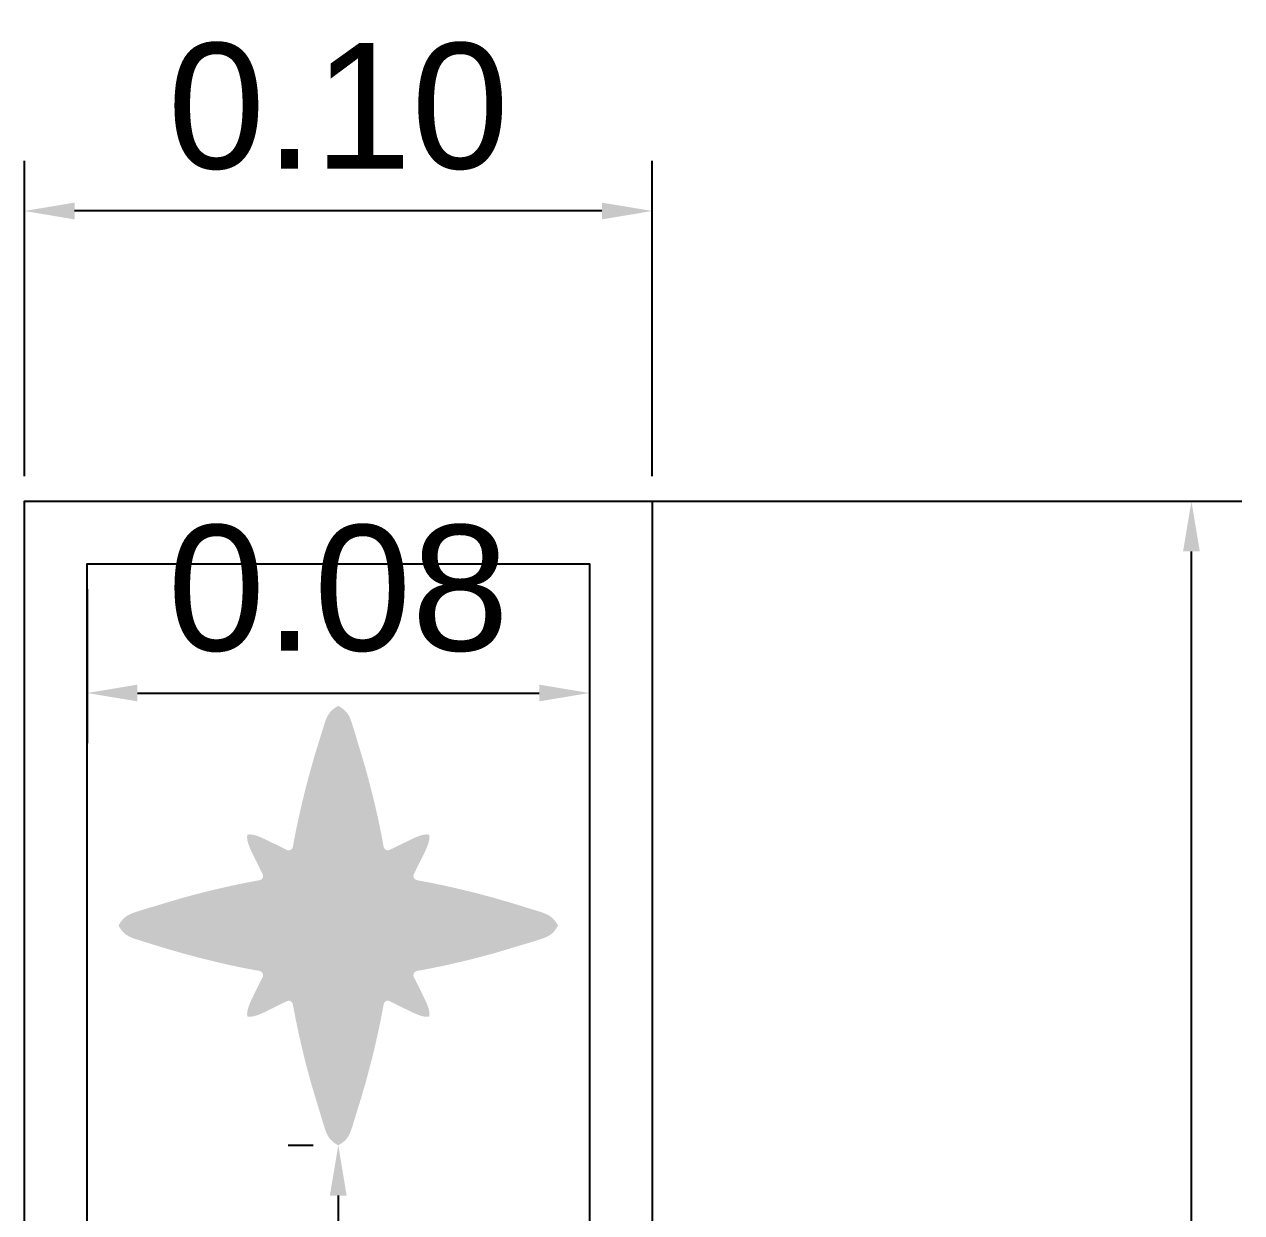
# Model space of a CAD drawing. Header units: metres. Extents: x -6.5 to 29.8, y -1.8 to 5.3.
# Drawn here: x 28.6475 to 28.8414, y 2.8884 to 3.0777 of the extents above; entities that cross this region are included whole.
import ezdxf

# ---------------------------------------------------------------- set-up
doc = ezdxf.new("R2010")
doc.units = ezdxf.units.M
for name, color, linetype, true_color in [('BANDERA$BORDE', 40, 'Continuous', 0xffbf00), ('BANDERA$ESTRELLAS$GRANDE', 251, 'Continuous', 0x696969), ('FONDO', 168, 'Continuous', 0x0f132e)]:
    doc.layers.add(name, color=color, linetype=linetype, true_color=true_color)
doc.styles.add('Plantilla Milímetros_ pequeño', font='')
doc.styles.get('Plantilla Milímetros_ pequeño').set_extended_font_data('Arial')
doc.dimstyles.new('Plantilla Milímetros_ pequeño', dxfattribs={"dimscale": 0.008, "dimtxt": 2.5, "dimasz": 1, "dimexe": 1, "dimexo": 0.5, "dimgap": 0.8, "dimtad": 1, "dimtoh": 1, "dimzin": 1, "dimdsep": 46, "dimtxsty": 'Plantilla Milímetros_ pequeño', "dimcen": 2.5, "dimadec": 1, "dimazin": 1, "dimtfac": 1, "dimtdec": 4, "dimtix": 1, "dimtofl": 0, "dimtmove": 1, "dimatfit": 3, "dimfxl": 1, "dimtolj": 1, "dimtzin": 1, "dimarcsym": 0})

# ---------------------------------------------------------------- blocks, each defined once
blk = doc.blocks.new('*D48')
at = {"layer": 'Defpoints', "color": 0}
for p in [(28.69748, 3.00176), (28.83337, 3.00176), (28.69748, 2.1491)]:
    blk.add_point(p, dxfattribs=at)
at = {"layer": 'FONDO', "color": 0, "lineweight": -2}
for p, q in [((28.70148, 3.00176), (28.84137, 3.00176)), ((28.83337, 2.1571), (28.83337, 2.99376)), ((28.70148, 2.1491), (28.84137, 2.1491))]:
    blk.add_line(p, q, dxfattribs=at)
at = {"layer": 'FONDO', "color": 0}
for points in [[(28.8347, 2.99376), (28.83203, 2.99376), (28.83337, 3.00176)], [(28.83203, 2.1571), (28.8347, 2.1571), (28.83337, 2.1491)]]:
    blk.add_solid(points, dxfattribs=at)
at = {"layer": 'FONDO', "color": 0, "insert": (28.81676, 2.57543), "char_height": 0.02, "attachment_point": 5, "rotation": 90, "style": 'Plantilla Milímetros_ pequeño'}
blk.add_mtext('\\A1;0.85', dxfattribs=at)
blk = doc.blocks.new('*D49')
at = {"layer": 'Defpoints', "color": 0}
for p in [(28.64748, 3.04799), (28.64748, 3.00176), (28.74748, 3.00176)]:
    blk.add_point(p, dxfattribs=at)
at = {"layer": 'FONDO', "color": 0, "lineweight": -2}
for p, q in [((28.64748, 3.00576), (28.64748, 3.05599)), ((28.74748, 3.00576), (28.74748, 3.05599)), ((28.73948, 3.04799), (28.65548, 3.04799))]:
    blk.add_line(p, q, dxfattribs=at)
at = {"layer": 'FONDO', "color": 0}
for points in [[(28.65548, 3.04932), (28.65548, 3.04665), (28.64748, 3.04799)], [(28.73948, 3.04665), (28.73948, 3.04932), (28.74748, 3.04799)]]:
    blk.add_solid(points, dxfattribs=at)
at = {"layer": 'FONDO', "color": 0, "insert": (28.69748, 3.0646), "char_height": 0.02, "attachment_point": 5, "style": 'Plantilla Milímetros_ pequeño'}
blk.add_mtext('\\A1;0.10', dxfattribs=at)
blk = doc.blocks.new('*D52')
at = {"layer": 'Defpoints', "color": 0}
for p in [(28.69748, 2.89916), (28.69748, 2.84825), (28.69748, 2.84825)]:
    blk.add_point(p, dxfattribs=at)
at = {"layer": 'FONDO', "color": 0, "lineweight": -2}
for p, q in [((28.69348, 2.89916), (28.68948, 2.89916)), ((28.69748, 2.89116), (28.69748, 2.85625)), ((28.69348, 2.84825), (28.68948, 2.84825)), ((28.69748, 2.84825), (28.69748, 2.77541))]:
    blk.add_line(p, q, dxfattribs=at)
at = {"layer": 'FONDO', "color": 0}
for points in [[(28.69881, 2.89116), (28.69614, 2.89116), (28.69748, 2.89916)], [(28.69614, 2.85625), (28.69881, 2.85625), (28.69748, 2.84825)]]:
    blk.add_solid(points, dxfattribs=at)
at = {"layer": 'FONDO', "color": 0, "insert": (28.68087, 2.80783), "char_height": 0.02, "attachment_point": 5, "rotation": 90, "style": 'Plantilla Milímetros_ pequeño'}
blk.add_mtext('\\A1;0.05', dxfattribs=at)
blk = doc.blocks.new('*D54')
at = {"layer": 'Defpoints', "color": 0}
for p in [(28.65748, 2.99176), (28.73748, 2.99176), (28.73748, 2.97121)]:
    blk.add_point(p, dxfattribs=at)
at = {"layer": 'FONDO', "color": 0, "lineweight": -2}
for p, q in [((28.65748, 2.98776), (28.65748, 2.96321)), ((28.73748, 2.98776), (28.73748, 2.96321)), ((28.66548, 2.97121), (28.72948, 2.97121))]:
    blk.add_line(p, q, dxfattribs=at)
at = {"layer": 'FONDO', "color": 0}
for points in [[(28.66548, 2.97254), (28.66548, 2.96988), (28.65748, 2.97121)], [(28.72948, 2.96988), (28.72948, 2.97254), (28.73748, 2.97121)]]:
    blk.add_solid(points, dxfattribs=at)
at = {"layer": 'FONDO', "color": 0, "insert": (28.69748, 2.98782), "char_height": 0.02, "attachment_point": 5, "style": 'Plantilla Milímetros_ pequeño'}
blk.add_mtext('\\A1;0.08', dxfattribs=at)

msp = doc.modelspace()

# ---------------------------------------------------------------- hatches: boundary and pattern name
at = {"layer": 'BANDERA$ESTRELLAS$GRANDE', "extrusion": (0, 0, -1)}
msp.add_hatch(color=256, dxfattribs=at).paths.add_polyline_path([(-28.70953, 2.94238), (-28.71118, 2.94571), (-28.71138, 2.94613), (-28.71155, 2.94654), (-28.71163, 2.94674), (-28.71171, 2.94693), (-28.71177, 2.94712), (-28.71183, 2.94731), (-28.71186, 2.9474), (-28.71189, 2.94749), (-28.71191, 2.94758), (-28.71193, 2.94767), (-28.71195, 2.94776), (-28.71196, 2.94784), (-28.71197, 2.94793), (-28.71198, 2.94801), (-28.71199, 2.94809), (-28.71199, 2.94813), (-28.71199, 2.94817), (-28.71199, 2.94821), (-28.71199, 2.94825), (-28.71199, 2.94829), (-28.71199, 2.94833), (-28.71199, 2.94837), (-28.71199, 2.94841), (-28.71198, 2.94845), (-28.71198, 2.94849), (-28.71197, 2.94852), (-28.71196, 2.94856), (-28.71196, 2.9486), (-28.71195, 2.94864), (-28.71191, 2.94864), (-28.71188, 2.94865), (-28.71184, 2.94866), (-28.7118, 2.94866), (-28.71176, 2.94867), (-28.71172, 2.94867), (-28.71169, 2.94867), (-28.71165, 2.94868), (-28.71161, 2.94868), (-28.71157, 2.94868), (-28.71153, 2.94868), (-28.71149, 2.94868), (-28.71145, 2.94868), (-28.71141, 2.94867), (-28.71132, 2.94867), (-28.71124, 2.94866), (-28.71116, 2.94865), (-28.71107, 2.94863), (-28.71098, 2.94861), (-28.71089, 2.94859), (-28.7108, 2.94857), (-28.71071, 2.94855), (-28.71062, 2.94852), (-28.71043, 2.94846), (-28.71024, 2.94839), (-28.71005, 2.94832), (-28.70985, 2.94824), (-28.70945, 2.94806), (-28.70574, 2.94626), (-28.70572, 2.94625), (-28.70571, 2.94624), (-28.70569, 2.94623), (-28.70567, 2.94622), (-28.70565, 2.94621), (-28.70563, 2.94621), (-28.70561, 2.9462), (-28.70559, 2.94619), (-28.70557, 2.94619), (-28.70555, 2.94618), (-28.70553, 2.94618), (-28.70551, 2.94617), (-28.70549, 2.94617), (-28.70547, 2.94617), (-28.70545, 2.94616), (-28.70542, 2.94616), (-28.7054, 2.94616), (-28.70538, 2.94616), (-28.70536, 2.94616), (-28.70534, 2.94616), (-28.70532, 2.94616), (-28.7053, 2.94617), (-28.70528, 2.94617), (-28.70525, 2.94617), (-28.70523, 2.94618), (-28.70521, 2.94618), (-28.70519, 2.94619), (-28.70517, 2.94619), (-28.70515, 2.9462), (-28.70513, 2.94621), (-28.70512, 2.94621), (-28.7051, 2.94622), (-28.70508, 2.94623), (-28.70506, 2.94624), (-28.70504, 2.94625), (-28.70502, 2.94626), (-28.70501, 2.94627), (-28.70499, 2.94628), (-28.70497, 2.94629), (-28.70496, 2.94631), (-28.70494, 2.94632), (-28.70492, 2.94633), (-28.70491, 2.94635), (-28.70489, 2.94636), (-28.70488, 2.94638), (-28.70486, 2.94639), (-28.70485, 2.94641), (-28.70484, 2.94643), (-28.70482, 2.94645), (-28.70481, 2.94646), (-28.7048, 2.94648), (-28.70479, 2.9465), (-28.70478, 2.94652), (-28.70477, 2.94654), (-28.70476, 2.94656), (-28.70475, 2.94657), (-28.70474, 2.94659), (-28.70473, 2.94661), (-28.70473, 2.94663), (-28.70472, 2.94665), (-28.70472, 2.94667), (-28.70471, 2.94669), (-28.70471, 2.94671), (-28.7047, 2.94673), (-28.70429, 2.94895), (-28.70379, 2.95134), (-28.70323, 2.95379), (-28.70263, 2.95619), (-28.70188, 2.959), (-28.69997, 2.96539), (-28.69964, 2.96641), (-28.69954, 2.96671), (-28.69944, 2.96698), (-28.69939, 2.96711), (-28.69933, 2.96724), (-28.69928, 2.96736), (-28.69922, 2.96747), (-28.69916, 2.96759), (-28.6991, 2.9677), (-28.69903, 2.9678), (-28.699, 2.96786), (-28.69896, 2.96791), (-28.69893, 2.96796), (-28.69889, 2.96801), (-28.69885, 2.96806), (-28.69881, 2.96811), (-28.69877, 2.96815), (-28.69873, 2.9682), (-28.69869, 2.96825), (-28.69865, 2.96829), (-28.6986, 2.96834), (-28.69856, 2.96839), (-28.69851, 2.96843), (-28.69846, 2.96848), (-28.69841, 2.96852), (-28.69836, 2.96856), (-28.69826, 2.96865), (-28.69814, 2.96874), (-28.69803, 2.96882), (-28.6979, 2.96891), (-28.69777, 2.96899), (-28.69763, 2.96908), (-28.69748, 2.96916), (-28.69733, 2.96908), (-28.69719, 2.96899), (-28.69706, 2.96891), (-28.69693, 2.96882), (-28.69681, 2.96874), (-28.6967, 2.96865), (-28.69659, 2.96856), (-28.69654, 2.96852), (-28.69649, 2.96848), (-28.69644, 2.96843), (-28.6964, 2.96839), (-28.69635, 2.96834), (-28.69631, 2.96829), (-28.69626, 2.96825), (-28.69622, 2.9682), (-28.69618, 2.96815), (-28.69614, 2.96811), (-28.6961, 2.96806), (-28.69607, 2.96801), (-28.69603, 2.96796), (-28.69599, 2.96791), (-28.69596, 2.96786), (-28.69593, 2.9678), (-28.69586, 2.9677), (-28.6958, 2.96759), (-28.69574, 2.96747), (-28.69568, 2.96736), (-28.69562, 2.96724), (-28.69557, 2.96711), (-28.69552, 2.96698), (-28.69541, 2.96671), (-28.69531, 2.96641), (-28.69379, 2.9615), (-28.69307, 2.959), (-28.69232, 2.95619), (-28.69173, 2.95379), (-28.69117, 2.95134), (-28.69067, 2.94895), (-28.69025, 2.94673), (-28.69025, 2.94671), (-28.69025, 2.94669), (-28.69024, 2.94667), (-28.69024, 2.94665), (-28.69023, 2.94663), (-28.69022, 2.94661), (-28.69021, 2.94659), (-28.69021, 2.94657), (-28.6902, 2.94656), (-28.69019, 2.94654), (-28.69018, 2.94652), (-28.69017, 2.9465), (-28.69016, 2.94648), (-28.69014, 2.94646), (-28.69013, 2.94645), (-28.69012, 2.94643), (-28.69011, 2.94641), (-28.69009, 2.94639), (-28.69008, 2.94638), (-28.69006, 2.94636), (-28.69005, 2.94635), (-28.69003, 2.94633), (-28.69002, 2.94632), (-28.69, 2.94631), (-28.68998, 2.94629), (-28.68997, 2.94628), (-28.68995, 2.94627), (-28.68993, 2.94626), (-28.68991, 2.94625), (-28.6899, 2.94624), (-28.68988, 2.94623), (-28.68986, 2.94622), (-28.68984, 2.94621), (-28.68982, 2.94621), (-28.6898, 2.9462), (-28.68978, 2.94619), (-28.68976, 2.94619), (-28.68974, 2.94618), (-28.68972, 2.94618), (-28.6897, 2.94617), (-28.68968, 2.94617), (-28.68966, 2.94617), (-28.68964, 2.94616), (-28.68962, 2.94616), (-28.6896, 2.94616), (-28.68957, 2.94616), (-28.68955, 2.94616), (-28.68953, 2.94616), (-28.68951, 2.94616), (-28.68949, 2.94617), (-28.68947, 2.94617), (-28.68945, 2.94617), (-28.68943, 2.94618), (-28.6894, 2.94618), (-28.68938, 2.94619), (-28.68936, 2.94619), (-28.68934, 2.9462), (-28.68932, 2.94621), (-28.6893, 2.94621), (-28.68929, 2.94622), (-28.68927, 2.94623), (-28.68925, 2.94624), (-28.68923, 2.94625), (-28.68921, 2.94626), (-28.68593, 2.94787), (-28.68551, 2.94806), (-28.6851, 2.94824), (-28.68491, 2.94832), (-28.68471, 2.94839), (-28.68452, 2.94846), (-28.68433, 2.94852), (-28.68424, 2.94855), (-28.68415, 2.94857), (-28.68406, 2.94859), (-28.68397, 2.94861), (-28.68389, 2.94863), (-28.6838, 2.94865), (-28.68372, 2.94866), (-28.68363, 2.94867), (-28.68355, 2.94867), (-28.68351, 2.94868), (-28.68347, 2.94868), (-28.68343, 2.94868), (-28.68339, 2.94868), (-28.68335, 2.94868), (-28.68331, 2.94868), (-28.68327, 2.94867), (-28.68323, 2.94867), (-28.68319, 2.94867), (-28.68315, 2.94866), (-28.68312, 2.94866), (-28.68308, 2.94865), (-28.68304, 2.94864), (-28.68301, 2.94864), (-28.683, 2.9486), (-28.68299, 2.94856), (-28.68298, 2.94852), (-28.68298, 2.94849), (-28.68297, 2.94845), (-28.68297, 2.94841), (-28.68297, 2.94837), (-28.68296, 2.94833), (-28.68296, 2.94829), (-28.68296, 2.94825), (-28.68296, 2.94821), (-28.68296, 2.94817), (-28.68296, 2.94813), (-28.68297, 2.94809), (-28.68297, 2.94801), (-28.68298, 2.94793), (-28.683, 2.94784), (-28.68301, 2.94776), (-28.68303, 2.94767), (-28.68305, 2.94758), (-28.68307, 2.94749), (-28.68309, 2.9474), (-28.68312, 2.94731), (-28.68318, 2.94712), (-28.68325, 2.94693), (-28.68332, 2.94674), (-28.6834, 2.94654), (-28.68358, 2.94613), (-28.68377, 2.94571), (-28.68543, 2.94236), (-28.68544, 2.94235), (-28.68545, 2.94233), (-28.68546, 2.94231), (-28.68546, 2.94229), (-28.68547, 2.94227), (-28.68548, 2.94225), (-28.68548, 2.94223), (-28.68549, 2.94221), (-28.68549, 2.94219), (-28.68549, 2.94217), (-28.6855, 2.94215), (-28.6855, 2.94213), (-28.6855, 2.94211), (-28.6855, 2.94209), (-28.6855, 2.94207), (-28.6855, 2.94205), (-28.6855, 2.94203), (-28.6855, 2.94201), (-28.6855, 2.94199), (-28.68549, 2.94197), (-28.68549, 2.94195), (-28.68549, 2.94193), (-28.68548, 2.94191), (-28.68548, 2.94189), (-28.68547, 2.94187), (-28.68546, 2.94185), (-28.68546, 2.94183), (-28.68545, 2.94181), (-28.68544, 2.9418), (-28.68543, 2.94178), (-28.68543, 2.94176), (-28.68542, 2.94174), (-28.68541, 2.94173), (-28.6854, 2.94171), (-28.68539, 2.94169), (-28.68538, 2.94168), (-28.68536, 2.94166), (-28.68535, 2.94164), (-28.68534, 2.94163), (-28.68533, 2.94161), (-28.68531, 2.9416), (-28.6853, 2.94158), (-28.68528, 2.94157), (-28.68527, 2.94156), (-28.68525, 2.94154), (-28.68524, 2.94153), (-28.68522, 2.94152), (-28.6852, 2.9415), (-28.68519, 2.94149), (-28.68517, 2.94148), (-28.68515, 2.94147), (-28.68513, 2.94146), (-28.68512, 2.94145), (-28.6851, 2.94144), (-28.68508, 2.94144), (-28.68506, 2.94143), (-28.68504, 2.94142), (-28.68502, 2.94141), (-28.685, 2.94141), (-28.68498, 2.9414), (-28.68497, 2.9414), (-28.68495, 2.94139), (-28.68493, 2.94139), (-28.6827, 2.94098), (-28.68031, 2.94047), (-28.67785, 2.93991), (-28.67545, 2.93932), (-28.67265, 2.93857), (-28.66626, 2.93666), (-28.66523, 2.93633), (-28.66493, 2.93623), (-28.66466, 2.93613), (-28.66453, 2.93607), (-28.66441, 2.93602), (-28.66429, 2.93596), (-28.66417, 2.9359), (-28.66405, 2.93584), (-28.66394, 2.93578), (-28.66384, 2.93572), (-28.66379, 2.93568), (-28.66374, 2.93565), (-28.66368, 2.93561), (-28.66363, 2.93558), (-28.66359, 2.93554), (-28.66354, 2.9355), (-28.66349, 2.93546), (-28.66344, 2.93542), (-28.66339, 2.93538), (-28.66335, 2.93533), (-28.6633, 2.93529), (-28.66326, 2.93524), (-28.66321, 2.9352), (-28.66317, 2.93515), (-28.66312, 2.9351), (-28.66308, 2.93505), (-28.66299, 2.93494), (-28.6629, 2.93483), (-28.66282, 2.93471), (-28.66273, 2.93459), (-28.66265, 2.93445), (-28.66256, 2.93431), (-28.66248, 2.93416), (-28.66256, 2.93402), (-28.66265, 2.93388), (-28.66273, 2.93374), (-28.66282, 2.93362), (-28.6629, 2.9335), (-28.66299, 2.93338), (-28.66308, 2.93328), (-28.66312, 2.93323), (-28.66317, 2.93318), (-28.66321, 2.93313), (-28.66326, 2.93308), (-28.6633, 2.93304), (-28.66335, 2.93299), (-28.66339, 2.93295), (-28.66344, 2.93291), (-28.66349, 2.93287), (-28.66354, 2.93283), (-28.66359, 2.93279), (-28.66363, 2.93275), (-28.66368, 2.93272), (-28.66374, 2.93268), (-28.66379, 2.93265), (-28.66384, 2.93261), (-28.66394, 2.93255), (-28.66405, 2.93248), (-28.66417, 2.93242), (-28.66429, 2.93237), (-28.66441, 2.93231), (-28.66453, 2.93226), (-28.66466, 2.9322), (-28.66493, 2.9321), (-28.66523, 2.932), (-28.67015, 2.93048), (-28.67265, 2.92976), (-28.67545, 2.92901), (-28.67785, 2.92841), (-28.68031, 2.92785), (-28.6827, 2.92735), (-28.68493, 2.92694), (-28.68495, 2.92693), (-28.68497, 2.92693), (-28.68498, 2.92692), (-28.685, 2.92692), (-28.68502, 2.92691), (-28.68504, 2.92691), (-28.68506, 2.9269), (-28.68508, 2.92689), (-28.6851, 2.92688), (-28.68512, 2.92688), (-28.68513, 2.92687), (-28.68515, 2.92686), (-28.68517, 2.92685), (-28.68519, 2.92683), (-28.6852, 2.92682), (-28.68522, 2.92681), (-28.68524, 2.9268), (-28.68525, 2.92679), (-28.68527, 2.92677), (-28.68528, 2.92676), (-28.6853, 2.92674), (-28.68531, 2.92673), (-28.68533, 2.92671), (-28.68534, 2.9267), (-28.68535, 2.92668), (-28.68536, 2.92667), (-28.68538, 2.92665), (-28.68539, 2.92664), (-28.6854, 2.92662), (-28.68541, 2.9266), (-28.68542, 2.92658), (-28.68543, 2.92657), (-28.68543, 2.92655), (-28.68544, 2.92653), (-28.68545, 2.92651), (-28.68546, 2.92649), (-28.68546, 2.92648), (-28.68547, 2.92646), (-28.68548, 2.92644), (-28.68548, 2.92642), (-28.68549, 2.9264), (-28.68549, 2.92638), (-28.68549, 2.92636), (-28.6855, 2.92634), (-28.6855, 2.92632), (-28.6855, 2.9263), (-28.6855, 2.92628), (-28.6855, 2.92626), (-28.6855, 2.92624), (-28.6855, 2.92622), (-28.6855, 2.9262), (-28.6855, 2.92617), (-28.68549, 2.92615), (-28.68549, 2.92613), (-28.68549, 2.92611), (-28.68548, 2.92609), (-28.68548, 2.92608), (-28.68547, 2.92606), (-28.68546, 2.92604), (-28.68546, 2.92602), (-28.68545, 2.926), (-28.68544, 2.92598), (-28.68543, 2.92596), (-28.68377, 2.92261), (-28.68358, 2.9222), (-28.6834, 2.92179), (-28.68332, 2.92159), (-28.68325, 2.9214), (-28.68318, 2.92121), (-28.68312, 2.92102), (-28.68309, 2.92093), (-28.68307, 2.92084), (-28.68305, 2.92075), (-28.68303, 2.92066), (-28.68301, 2.92057), (-28.683, 2.92049), (-28.68298, 2.9204), (-28.68297, 2.92032), (-28.68297, 2.92023), (-28.68296, 2.92019), (-28.68296, 2.92015), (-28.68296, 2.92011), (-28.68296, 2.92007), (-28.68296, 2.92003), (-28.68296, 2.91999), (-28.68297, 2.91996), (-28.68297, 2.91992), (-28.68297, 2.91988), (-28.68298, 2.91984), (-28.68298, 2.9198), (-28.68299, 2.91977), (-28.683, 2.91973), (-28.68301, 2.91969), (-28.68304, 2.91968), (-28.68308, 2.91968), (-28.68312, 2.91967), (-28.68315, 2.91967), (-28.68319, 2.91966), (-28.68323, 2.91966), (-28.68327, 2.91965), (-28.68331, 2.91965), (-28.68335, 2.91965), (-28.68339, 2.91965), (-28.68343, 2.91965), (-28.68347, 2.91965), (-28.68351, 2.91965), (-28.68355, 2.91965), (-28.68363, 2.91966), (-28.68372, 2.91967), (-28.6838, 2.91968), (-28.68389, 2.9197), (-28.68397, 2.91971), (-28.68406, 2.91973), (-28.68415, 2.91976), (-28.68424, 2.91978), (-28.68433, 2.91981), (-28.68452, 2.91987), (-28.68471, 2.91993), (-28.68491, 2.92001), (-28.6851, 2.92009), (-28.68551, 2.92027), (-28.68593, 2.92046), (-28.68928, 2.92212), (-28.6893, 2.92213), (-28.68931, 2.92214), (-28.68933, 2.92214), (-28.68935, 2.92215), (-28.68937, 2.92216), (-28.68939, 2.92216), (-28.68941, 2.92217), (-28.68943, 2.92217), (-28.68945, 2.92218), (-28.68947, 2.92218), (-28.68949, 2.92218), (-28.68951, 2.92218), (-28.68953, 2.92218), (-28.68955, 2.92219), (-28.68957, 2.92219), (-28.68959, 2.92219), (-28.68961, 2.92218), (-28.68963, 2.92218), (-28.68965, 2.92218), (-28.68967, 2.92218), (-28.68969, 2.92218), (-28.68971, 2.92217), (-28.68973, 2.92217), (-28.68975, 2.92216), (-28.68977, 2.92216), (-28.68979, 2.92215), (-28.68981, 2.92214), (-28.68983, 2.92214), (-28.68985, 2.92213), (-28.68986, 2.92212), (-28.68988, 2.92211), (-28.6899, 2.9221), (-28.68992, 2.92209), (-28.68993, 2.92208), (-28.68995, 2.92207), (-28.68997, 2.92206), (-28.68998, 2.92205), (-28.69, 2.92204), (-28.69001, 2.92203), (-28.69003, 2.92201), (-28.69004, 2.922), (-28.69006, 2.92198), (-28.69007, 2.92197), (-28.69009, 2.92195), (-28.6901, 2.92194), (-28.69011, 2.92192), (-28.69013, 2.92191), (-28.69014, 2.92189), (-28.69015, 2.92187), (-28.69016, 2.92186), (-28.69017, 2.92184), (-28.69018, 2.92182), (-28.69019, 2.9218), (-28.6902, 2.92178), (-28.69021, 2.92177), (-28.69021, 2.92175), (-28.69022, 2.92173), (-28.69023, 2.92171), (-28.69023, 2.92169), (-28.69024, 2.92167), (-28.69024, 2.92165), (-28.69025, 2.92163), (-28.69025, 2.92161), (-28.69067, 2.91939), (-28.69117, 2.91699), (-28.69173, 2.91454), (-28.69232, 2.91214), (-28.69307, 2.90933), (-28.69499, 2.90294), (-28.69531, 2.90192), (-28.69541, 2.90162), (-28.69552, 2.90135), (-28.69557, 2.90122), (-28.69562, 2.90109), (-28.69568, 2.90097), (-28.69574, 2.90085), (-28.6958, 2.90074), (-28.69586, 2.90063), (-28.69593, 2.90052), (-28.69596, 2.90047), (-28.69599, 2.90042), (-28.69603, 2.90037), (-28.69607, 2.90032), (-28.6961, 2.90027), (-28.69614, 2.90022), (-28.69618, 2.90017), (-28.69622, 2.90013), (-28.69626, 2.90008), (-28.69631, 2.90003), (-28.69635, 2.89999), (-28.6964, 2.89994), (-28.69644, 2.8999), (-28.69649, 2.89985), (-28.69654, 2.89981), (-28.69659, 2.89976), (-28.6967, 2.89968), (-28.69681, 2.89959), (-28.69693, 2.8995), (-28.69706, 2.89942), (-28.69719, 2.89933), (-28.69733, 2.89925), (-28.69748, 2.89916), (-28.69763, 2.89925), (-28.69777, 2.89933), (-28.6979, 2.89942), (-28.69803, 2.8995), (-28.69814, 2.89959), (-28.69826, 2.89968), (-28.69836, 2.89976), (-28.69841, 2.89981), (-28.69846, 2.89985), (-28.69851, 2.8999), (-28.69856, 2.89994), (-28.6986, 2.89999), (-28.69865, 2.90003), (-28.69869, 2.90008), (-28.69873, 2.90013), (-28.69877, 2.90017), (-28.69881, 2.90022), (-28.69885, 2.90027), (-28.69889, 2.90032), (-28.69893, 2.90037), (-28.69896, 2.90042), (-28.699, 2.90047), (-28.69903, 2.90052), (-28.6991, 2.90063), (-28.69916, 2.90074), (-28.69922, 2.90085), (-28.69928, 2.90097), (-28.69933, 2.90109), (-28.69939, 2.90122), (-28.69944, 2.90135), (-28.69954, 2.90162), (-28.69964, 2.90192), (-28.70116, 2.90683), (-28.70188, 2.90933), (-28.70263, 2.91214), (-28.70323, 2.91454), (-28.70379, 2.91699), (-28.70429, 2.91939), (-28.70471, 2.92161), (-28.70471, 2.92163), (-28.70471, 2.92165), (-28.70472, 2.92167), (-28.70472, 2.92169), (-28.70473, 2.92171), (-28.70474, 2.92173), (-28.70474, 2.92175), (-28.70475, 2.92177), (-28.70476, 2.92178), (-28.70477, 2.9218), (-28.70478, 2.92182), (-28.70479, 2.92184), (-28.7048, 2.92186), (-28.70481, 2.92187), (-28.70482, 2.92189), (-28.70483, 2.92191), (-28.70484, 2.92192), (-28.70486, 2.92194), (-28.70487, 2.92195), (-28.70488, 2.92197), (-28.7049, 2.92198), (-28.70491, 2.922), (-28.70493, 2.92201), (-28.70494, 2.92203), (-28.70496, 2.92204), (-28.70497, 2.92205), (-28.70499, 2.92206), (-28.70501, 2.92207), (-28.70502, 2.92208), (-28.70504, 2.92209), (-28.70506, 2.9221), (-28.70507, 2.92211), (-28.70509, 2.92212), (-28.70511, 2.92213), (-28.70513, 2.92214), (-28.70515, 2.92214), (-28.70517, 2.92215), (-28.70518, 2.92216), (-28.7052, 2.92216), (-28.70522, 2.92217), (-28.70524, 2.92217), (-28.70526, 2.92218), (-28.70528, 2.92218), (-28.7053, 2.92218), (-28.70532, 2.92218), (-28.70534, 2.92218), (-28.70536, 2.92219), (-28.70539, 2.92219), (-28.70541, 2.92219), (-28.70543, 2.92218), (-28.70545, 2.92218), (-28.70547, 2.92218), (-28.70549, 2.92218), (-28.70551, 2.92218), (-28.70553, 2.92217), (-28.70555, 2.92217), (-28.70557, 2.92216), (-28.70559, 2.92216), (-28.70561, 2.92215), (-28.70562, 2.92214), (-28.70564, 2.92214), (-28.70566, 2.92213), (-28.70568, 2.92212), (-28.70903, 2.92046), (-28.70945, 2.92027), (-28.70985, 2.92009), (-28.71005, 2.92001), (-28.71024, 2.91993), (-28.71043, 2.91987), (-28.71062, 2.91981), (-28.71071, 2.91978), (-28.7108, 2.91976), (-28.71089, 2.91973), (-28.71098, 2.91971), (-28.71107, 2.9197), (-28.71116, 2.91968), (-28.71124, 2.91967), (-28.71132, 2.91966), (-28.71141, 2.91965), (-28.71145, 2.91965), (-28.71149, 2.91965), (-28.71153, 2.91965), (-28.71157, 2.91965), (-28.71161, 2.91965), (-28.71165, 2.91965), (-28.71169, 2.91965), (-28.71172, 2.91966), (-28.71176, 2.91966), (-28.7118, 2.91967), (-28.71184, 2.91967), (-28.71188, 2.91968), (-28.71191, 2.91968), (-28.71195, 2.91969), (-28.71196, 2.91973), (-28.71196, 2.91977), (-28.71197, 2.9198), (-28.71198, 2.91984), (-28.71198, 2.91988), (-28.71199, 2.91992), (-28.71199, 2.91996), (-28.71199, 2.91999), (-28.71199, 2.92003), (-28.71199, 2.92007), (-28.71199, 2.92011), (-28.71199, 2.92015), (-28.71199, 2.92019), (-28.71199, 2.92023), (-28.71198, 2.92032), (-28.71197, 2.9204), (-28.71196, 2.92049), (-28.71195, 2.92057), (-28.71193, 2.92066), (-28.71191, 2.92075), (-28.71189, 2.92084), (-28.71186, 2.92093), (-28.71183, 2.92102), (-28.71177, 2.92121), (-28.71171, 2.9214), (-28.71163, 2.92159), (-28.71155, 2.92179), (-28.71138, 2.9222), (-28.71118, 2.92261), (-28.70952, 2.92596), (-28.70951, 2.92598), (-28.70951, 2.926), (-28.7095, 2.92602), (-28.70949, 2.92604), (-28.70949, 2.92606), (-28.70948, 2.92608), (-28.70948, 2.92609), (-28.70947, 2.92611), (-28.70947, 2.92613), (-28.70946, 2.92615), (-28.70946, 2.92617), (-28.70946, 2.9262), (-28.70946, 2.92622), (-28.70946, 2.92624), (-28.70946, 2.92626), (-28.70946, 2.92628), (-28.70946, 2.9263), (-28.70946, 2.92632), (-28.70946, 2.92634), (-28.70946, 2.92636), (-28.70947, 2.92638), (-28.70947, 2.9264), (-28.70948, 2.92642), (-28.70948, 2.92644), (-28.70949, 2.92646), (-28.70949, 2.92648), (-28.7095, 2.92649), (-28.70951, 2.92651), (-28.70951, 2.92653), (-28.70952, 2.92655), (-28.70953, 2.92657), (-28.70954, 2.92658), (-28.70955, 2.9266), (-28.70956, 2.92662), (-28.70957, 2.92664), (-28.70958, 2.92665), (-28.70959, 2.92667), (-28.7096, 2.92668), (-28.70962, 2.9267), (-28.70963, 2.92671), (-28.70964, 2.92673), (-28.70966, 2.92674), (-28.70967, 2.92676), (-28.70969, 2.92677), (-28.7097, 2.92679), (-28.70972, 2.9268), (-28.70974, 2.92681), (-28.70975, 2.92682), (-28.70977, 2.92683), (-28.70979, 2.92685), (-28.7098, 2.92686), (-28.70982, 2.92687), (-28.70984, 2.92688), (-28.70986, 2.92688), (-28.70988, 2.92689), (-28.7099, 2.9269), (-28.70991, 2.92691), (-28.70993, 2.92691), (-28.70995, 2.92692), (-28.70997, 2.92692), (-28.70999, 2.92693), (-28.71001, 2.92693), (-28.71003, 2.92694), (-28.71225, 2.92735), (-28.71465, 2.92785), (-28.7171, 2.92841), (-28.7195, 2.92901), (-28.72231, 2.92976), (-28.7287, 2.93167), (-28.72973, 2.932), (-28.73002, 2.9321), (-28.73029, 2.9322), (-28.73042, 2.93226), (-28.73055, 2.93231), (-28.73067, 2.93237), (-28.73079, 2.93242), (-28.7309, 2.93248), (-28.73101, 2.93255), (-28.73112, 2.93261), (-28.73117, 2.93265), (-28.73122, 2.93268), (-28.73127, 2.93272), (-28.73132, 2.93275), (-28.73137, 2.93279), (-28.73142, 2.93283), (-28.73147, 2.93287), (-28.73151, 2.93291), (-28.73156, 2.93295), (-28.73161, 2.93299), (-28.73165, 2.93304), (-28.7317, 2.93308), (-28.73175, 2.93313), (-28.73179, 2.93318), (-28.73183, 2.93323), (-28.73188, 2.93328), (-28.73197, 2.93338), (-28.73205, 2.9335), (-28.73214, 2.93362), (-28.73222, 2.93374), (-28.73231, 2.93388), (-28.73239, 2.93402), (-28.73248, 2.93416), (-28.73239, 2.93431), (-28.73231, 2.93445), (-28.73222, 2.93459), (-28.73214, 2.93471), (-28.73205, 2.93483), (-28.73197, 2.93494), (-28.73188, 2.93505), (-28.73183, 2.9351), (-28.73179, 2.93515), (-28.73175, 2.9352), (-28.7317, 2.93524), (-28.73165, 2.93529), (-28.73161, 2.93533), (-28.73156, 2.93538), (-28.73151, 2.93542), (-28.73147, 2.93546), (-28.73142, 2.9355), (-28.73137, 2.93554), (-28.73132, 2.93558), (-28.73127, 2.93561), (-28.73122, 2.93565), (-28.73117, 2.93568), (-28.73112, 2.93572), (-28.73101, 2.93578), (-28.7309, 2.93584), (-28.73079, 2.9359), (-28.73067, 2.93596), (-28.73055, 2.93602), (-28.73042, 2.93607), (-28.73029, 2.93613), (-28.73002, 2.93623), (-28.72973, 2.93633), (-28.72481, 2.93785), (-28.72231, 2.93857), (-28.7195, 2.93932), (-28.7171, 2.93991), (-28.71465, 2.94047), (-28.71225, 2.94098), (-28.71003, 2.94139), (-28.71001, 2.94139), (-28.70999, 2.9414), (-28.70997, 2.9414), (-28.70995, 2.94141), (-28.70993, 2.94141), (-28.70991, 2.94142), (-28.7099, 2.94143), (-28.70988, 2.94144), (-28.70986, 2.94144), (-28.70984, 2.94145), (-28.70982, 2.94146), (-28.7098, 2.94147), (-28.70979, 2.94148), (-28.70977, 2.94149), (-28.70975, 2.9415), (-28.70974, 2.94152), (-28.70972, 2.94153), (-28.7097, 2.94154), (-28.70969, 2.94156), (-28.70967, 2.94157), (-28.70966, 2.94158), (-28.70964, 2.9416), (-28.70963, 2.94161), (-28.70962, 2.94163), (-28.7096, 2.94164), (-28.70959, 2.94166), (-28.70958, 2.94168), (-28.70957, 2.94169), (-28.70956, 2.94171), (-28.70955, 2.94173), (-28.70954, 2.94174), (-28.70953, 2.94176), (-28.70952, 2.94178), (-28.70951, 2.9418), (-28.70951, 2.94181), (-28.7095, 2.94183), (-28.70949, 2.94185), (-28.70949, 2.94187), (-28.70948, 2.94189), (-28.70948, 2.94191), (-28.70947, 2.94193), (-28.70947, 2.94195), (-28.70946, 2.94197), (-28.70946, 2.94199), (-28.70946, 2.94201), (-28.70946, 2.94203), (-28.70946, 2.94205), (-28.70946, 2.94207), (-28.70946, 2.94209), (-28.70946, 2.94211), (-28.70946, 2.94213), (-28.70946, 2.94215), (-28.70946, 2.94217), (-28.70947, 2.94219), (-28.70947, 2.94221), (-28.70948, 2.94223), (-28.70948, 2.94225), (-28.70949, 2.94227), (-28.70949, 2.94229), (-28.7095, 2.94231), (-28.70951, 2.94233), (-28.70951, 2.94235), (-28.70952, 2.94236)], flags=0)

# ---------------------------------------------------------------- linework, layer by layer
at = {"layer": 'BANDERA$BORDE'}
for points in [[(28.64748, 2.21897), (28.64748, 3.00176), (28.74748, 3.00176), (28.74748, 2.21897)], [(28.65748, 2.22119), (28.65748, 2.99176), (28.73748, 2.99176), (28.73748, 2.22119)]]:
    msp.add_lwpolyline(points, dxfattribs=at)

# ---------------------------------------------------------------- dimensions: what is measured, and where the dimension line sits
at = {"layer": 'FONDO'}
for base, p1, p2, picture, middle in [((28.64748, 3.04799), (28.74748, 3.00176), (28.64748, 3.00176), '*D49', (28.69748, 3.0646)), ((28.73748, 2.97121), (28.65748, 2.99176), (28.73748, 2.99176), '*D54', (28.69748, 2.98782))]:
    dim = msp.add_linear_dim(base=base, p1=p1, p2=p2, dimstyle='Plantilla Milímetros_ pequeño', override={"dimscale": 0.008, "dimtxt": 2.5, "dimasz": 1, "dimexe": 1, "dimexo": 0.5, "dimgap": 0.8, "dimtad": 1, "dimtih": 0, "dimtoh": 0, "dimdec": 2, "dimlfac": 1, "dimzin": 1, "dimtxsty": 'Plantilla Milímetros_ pequeño', "dimsah": 0, "dimcen": 2.5, "dimadec": 1, "dimazin": 1, "dimtix": 0, "dimtmove": 0, "dimtzin": 1}, dxfattribs=at)
    dim.commit()
    dim.dimension.update_dxf_attribs({"geometry": picture, "text_midpoint": middle})
for base, p1, p2, picture, middle in [((28.83337, 3.00176), (28.69748, 2.1491), (28.69748, 3.00176), '*D48', (28.81676, 2.57543)), ((28.69748, 2.84825), (28.69748, 2.89916), (28.69748, 2.84825), '*D52', (28.68087, 2.80783))]:
    dim = msp.add_linear_dim(base=base, p1=p1, p2=p2, angle=90, dimstyle='Plantilla Milímetros_ pequeño', override={"dimscale": 0.008, "dimtxt": 2.5, "dimasz": 1, "dimexe": 1, "dimexo": 0.5, "dimgap": 0.8, "dimtad": 1, "dimtih": 0, "dimtoh": 0, "dimdec": 2, "dimlfac": 1, "dimzin": 1, "dimtxsty": 'Plantilla Milímetros_ pequeño', "dimsah": 0, "dimcen": 2.5, "dimadec": 1, "dimazin": 1, "dimtix": 0, "dimtmove": 0, "dimtzin": 1}, dxfattribs=at)
    dim.commit()
    dim.dimension.update_dxf_attribs({"geometry": picture, "text_midpoint": middle})

doc.saveas('drawing.dxf')
